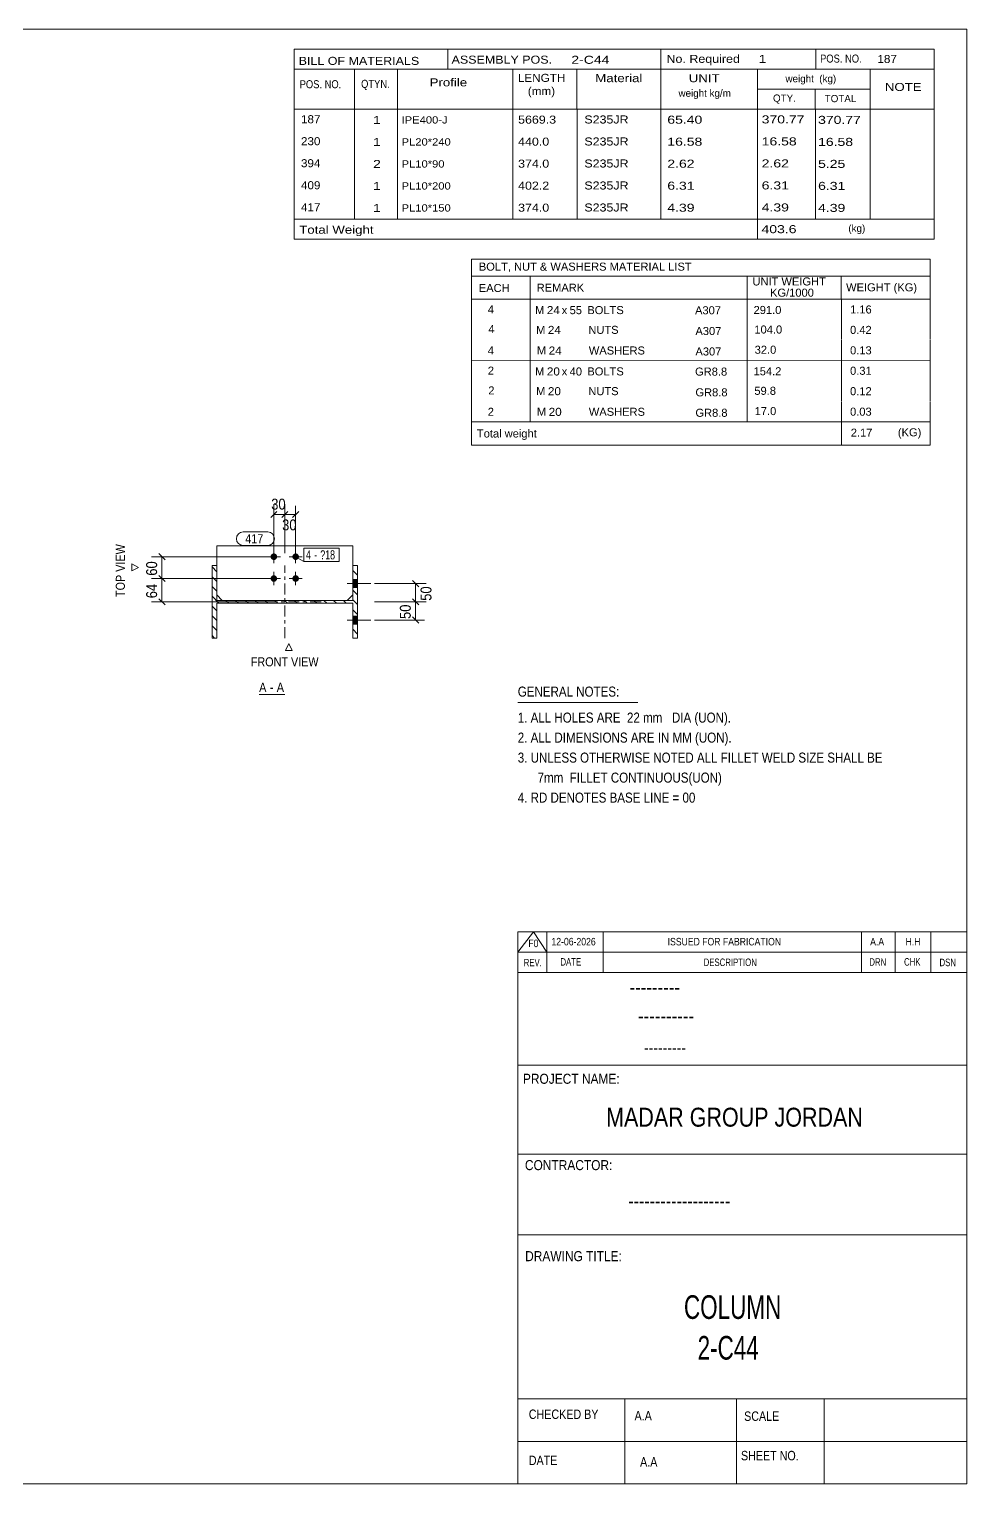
# Model space of a CAD drawing. Header units: millimetres. Extents: x 2 to 579, y 1 to 405.
# Drawn here: x 321.1 to 579, y 5 to 405 of the extents above; entities that cross this region are included whole.
import ezdxf

# ---------------------------------------------------------------- set-up
doc = ezdxf.new("R2010")
doc.units = ezdxf.units.MM
for name, pattern in [('XKITLINE00', [0]), ('XKITLINE01', [4, 1, -1, 1, -1]), ('XKITLINE03', [6, 3, -1, 1, -1])]:
    doc.linetypes.add(name, pattern=pattern)
for name, color, linetype, lineweight in [('Bolt', 3, 'Continuous', 0), ('BoltMark', 7, 'Continuous', 0), ('Dimensions', 7, 'Continuous', 0), ('DrawingSheet', 5, 'Continuous', 0), ('OtherObjectType', 7, 'Continuous', 0), ('Part', 2, 'Continuous', 0), ('PartMark', 7, 'Continuous', 0)]:
    doc.layers.add(name, color=color, linetype=linetype, lineweight=lineweight)
doc.styles.add('@ARIAL_UNICODE_MS_BOLD', font='ARIAL.TTF')
doc.styles.add('ARIAL', font='ARIAL.TTF')
doc.styles.add('ARIAL_NARROW', font='ARIALN.TTF')
doc.styles.add('COMIC_SANS_MS_BOLD', font='COMICBD.TTF')
doc.styles.add('SWIS721_EX_BT', font='ARIAL.TTF')
doc.styles.add('SWISSE', font='ARIAL.TTF')

# ---------------------------------------------------------------- blocks, each defined once
blk = doc.blocks.new('*A1')
at = {"layer": 'Part', "color": 7, "linetype": 'XKITLINE00', "lineweight": 0}
for p, q in [((372.72, 255.82), (371.42, 257.12)), ((411.42, 254.84), (410.12, 256.14)), ((411.42, 257.53), (411.42, 257.53)), ((411.42, 257.53), (411.42, 257.53)), ((372.72, 253.13), (371.42, 254.43)), ((411.42, 252.14), (410.12, 253.44)), ((372.72, 250.43), (371.42, 251.73)), ((373.33, 247.13), (371.42, 249.04)), ((411.42, 249.45), (410.12, 250.75)), ((411.42, 246.76), (410.12, 248.06)), ((372.72, 245.05), (371.42, 246.35)), ((376.02, 247.13), (375.22, 247.93)), ((378.72, 247.13), (377.92, 247.93)), ((381.41, 247.13), (380.61, 247.93)), ((384.11, 247.13), (383.31, 247.93)), ((386.8, 247.13), (386, 247.93)), ((389.5, 247.13), (388.7, 247.93)), ((392.19, 247.13), (391.39, 247.93)), ((394.88, 247.13), (394.08, 247.93)), ((397.58, 247.13), (396.78, 247.93)), ((400.27, 247.13), (399.47, 247.93)), ((402.97, 247.13), (402.17, 247.93)), ((405.66, 247.13), (404.86, 247.93)), ((408.35, 247.13), (407.55, 247.93)), ((411.42, 244.06), (410.12, 245.36)), ((372.72, 242.35), (371.42, 243.65)), ((372.72, 239.66), (371.42, 240.96)), ((411.42, 241.37), (410.12, 242.67)), ((372.15, 237.53), (371.42, 238.26)), ((411.42, 238.67), (410.12, 239.97))]:
    blk.add_line(p, q, dxfattribs=at)
blk = doc.blocks.new('*A24')
at = {"layer": 'Bolt'}
for points in [[(410.12, 253.63), (411.42, 253.63), (411.42, 251.43), (410.12, 251.43)], [(410.12, 243.63), (411.42, 243.63), (411.42, 241.43), (410.12, 241.43)]]:
    blk.add_hatch(color=3, dxfattribs=at).paths.add_polyline_path(points, flags=17)
at = {"layer": 'Bolt', "color": 3, "linetype": 'XKITLINE00', "lineweight": 0}
for p, q in [((408.62, 252.53), (415.12, 252.53)), ((410.12, 253.63), (411.42, 253.63)), ((410.12, 251.43), (411.42, 251.43)), ((408.62, 242.53), (415.12, 242.53)), ((410.12, 243.63), (411.42, 243.63)), ((410.12, 241.43), (411.42, 241.43))]:
    blk.add_line(p, q, dxfattribs=at)
blk = doc.blocks.new('*A25')
at = {"layer": 'Bolt'}
for points in [[(389.32, 259.89), (389.32, 259.84), (389.31, 259.8), (389.31, 259.76), (389.3, 259.71), (389.29, 259.67), (389.27, 259.63), (389.26, 259.59), (389.24, 259.55), (389.22, 259.51), (389.2, 259.47), (389.17, 259.43), (389.15, 259.4), (389.12, 259.36), (389.09, 259.33), (389.06, 259.3), (389.03, 259.27), (388.99, 259.24), (388.96, 259.21), (388.92, 259.18), (388.89, 259.16), (388.85, 259.14), (388.81, 259.12), (388.77, 259.1), (388.73, 259.09), (388.69, 259.07), (388.64, 259.06), (388.6, 259.05), (388.56, 259.04), (388.51, 259.04), (388.47, 259.03), (388.42, 259.03), (388.38, 259.03), (388.34, 259.04), (388.29, 259.04), (388.25, 259.05), (388.21, 259.06), (388.16, 259.07), (388.12, 259.09), (388.08, 259.1), (388.04, 259.12), (388, 259.14), (387.96, 259.16), (387.92, 259.18), (387.89, 259.21), (387.85, 259.24), (387.82, 259.27), (387.79, 259.3), (387.76, 259.33), (387.73, 259.36), (387.7, 259.4), (387.68, 259.43), (387.65, 259.47), (387.63, 259.51), (387.61, 259.55), (387.59, 259.59), (387.58, 259.63), (387.56, 259.67), (387.55, 259.71), (387.54, 259.76), (387.53, 259.8), (387.53, 259.84), (387.53, 259.89), (387.52, 259.93), (387.53, 259.98), (387.53, 260.02), (387.53, 260.07), (387.54, 260.11), (387.55, 260.15), (387.56, 260.19), (387.58, 260.24), (387.59, 260.28), (387.61, 260.32), (387.63, 260.36), (387.65, 260.4), (387.68, 260.43), (387.7, 260.47), (387.73, 260.5), (387.76, 260.54), (387.79, 260.57), (387.82, 260.6), (387.85, 260.63), (387.89, 260.66), (387.92, 260.68), (387.96, 260.7), (388, 260.73), (388.04, 260.75), (388.08, 260.76), (388.12, 260.78), (388.16, 260.79), (388.21, 260.81), (388.25, 260.82), (388.29, 260.82), (388.34, 260.83), (388.38, 260.83), (388.42, 260.83), (388.47, 260.83), (388.51, 260.83), (388.56, 260.82), (388.6, 260.82), (388.64, 260.81), (388.69, 260.79), (388.73, 260.78), (388.77, 260.76), (388.81, 260.75), (388.85, 260.73), (388.89, 260.7), (388.92, 260.68), (388.96, 260.66), (388.99, 260.63), (389.03, 260.6), (389.06, 260.57), (389.09, 260.54), (389.12, 260.5), (389.15, 260.47), (389.17, 260.43), (389.2, 260.4), (389.22, 260.36), (389.24, 260.32), (389.26, 260.28), (389.27, 260.24), (389.29, 260.19), (389.3, 260.15), (389.31, 260.11), (389.31, 260.07), (389.32, 260.02), (389.32, 259.98), (389.32, 259.93)], [(395.32, 259.89), (395.32, 259.84), (395.31, 259.8), (395.31, 259.76), (395.3, 259.71), (395.29, 259.67), (395.27, 259.63), (395.26, 259.59), (395.24, 259.55), (395.22, 259.51), (395.2, 259.47), (395.17, 259.43), (395.15, 259.4), (395.12, 259.36), (395.09, 259.33), (395.06, 259.3), (395.03, 259.27), (394.99, 259.24), (394.96, 259.21), (394.92, 259.18), (394.89, 259.16), (394.85, 259.14), (394.81, 259.12), (394.77, 259.1), (394.73, 259.09), (394.69, 259.07), (394.64, 259.06), (394.6, 259.05), (394.56, 259.04), (394.51, 259.04), (394.47, 259.03), (394.42, 259.03), (394.38, 259.03), (394.34, 259.04), (394.29, 259.04), (394.25, 259.05), (394.21, 259.06), (394.16, 259.07), (394.12, 259.09), (394.08, 259.1), (394.04, 259.12), (394, 259.14), (393.96, 259.16), (393.92, 259.18), (393.89, 259.21), (393.85, 259.24), (393.82, 259.27), (393.79, 259.3), (393.76, 259.33), (393.73, 259.36), (393.7, 259.4), (393.68, 259.43), (393.65, 259.47), (393.63, 259.51), (393.61, 259.55), (393.59, 259.59), (393.58, 259.63), (393.56, 259.67), (393.55, 259.71), (393.54, 259.76), (393.53, 259.8), (393.53, 259.84), (393.53, 259.89), (393.52, 259.93), (393.53, 259.98), (393.53, 260.02), (393.53, 260.07), (393.54, 260.11), (393.55, 260.15), (393.56, 260.19), (393.58, 260.24), (393.59, 260.28), (393.61, 260.32), (393.63, 260.36), (393.65, 260.4), (393.68, 260.43), (393.7, 260.47), (393.73, 260.5), (393.76, 260.54), (393.79, 260.57), (393.82, 260.6), (393.85, 260.63), (393.89, 260.66), (393.92, 260.68), (393.96, 260.7), (394, 260.73), (394.04, 260.75), (394.08, 260.76), (394.12, 260.78), (394.16, 260.79), (394.21, 260.81), (394.25, 260.82), (394.29, 260.82), (394.34, 260.83), (394.38, 260.83), (394.42, 260.83), (394.47, 260.83), (394.51, 260.83), (394.56, 260.82), (394.6, 260.82), (394.64, 260.81), (394.69, 260.79), (394.73, 260.78), (394.77, 260.76), (394.81, 260.75), (394.85, 260.73), (394.89, 260.7), (394.92, 260.68), (394.96, 260.66), (394.99, 260.63), (395.03, 260.6), (395.06, 260.57), (395.09, 260.54), (395.12, 260.5), (395.15, 260.47), (395.17, 260.43), (395.2, 260.4), (395.22, 260.36), (395.24, 260.32), (395.26, 260.28), (395.27, 260.24), (395.29, 260.19), (395.3, 260.15), (395.31, 260.11), (395.31, 260.07), (395.32, 260.02), (395.32, 259.98), (395.32, 259.93)], [(389.32, 253.89), (389.32, 253.84), (389.31, 253.8), (389.31, 253.76), (389.3, 253.71), (389.29, 253.67), (389.27, 253.63), (389.26, 253.59), (389.24, 253.55), (389.22, 253.51), (389.2, 253.47), (389.17, 253.43), (389.15, 253.4), (389.12, 253.36), (389.09, 253.33), (389.06, 253.3), (389.03, 253.27), (388.99, 253.24), (388.96, 253.21), (388.92, 253.18), (388.89, 253.16), (388.85, 253.14), (388.81, 253.12), (388.77, 253.1), (388.73, 253.09), (388.69, 253.07), (388.64, 253.06), (388.6, 253.05), (388.56, 253.04), (388.51, 253.04), (388.47, 253.03), (388.42, 253.03), (388.38, 253.03), (388.34, 253.04), (388.29, 253.04), (388.25, 253.05), (388.21, 253.06), (388.16, 253.07), (388.12, 253.09), (388.08, 253.1), (388.04, 253.12), (388, 253.14), (387.96, 253.16), (387.92, 253.18), (387.89, 253.21), (387.85, 253.24), (387.82, 253.27), (387.79, 253.3), (387.76, 253.33), (387.73, 253.36), (387.7, 253.4), (387.68, 253.43), (387.65, 253.47), (387.63, 253.51), (387.61, 253.55), (387.59, 253.59), (387.58, 253.63), (387.56, 253.67), (387.55, 253.71), (387.54, 253.76), (387.53, 253.8), (387.53, 253.84), (387.53, 253.89), (387.52, 253.93), (387.53, 253.98), (387.53, 254.02), (387.53, 254.07), (387.54, 254.11), (387.55, 254.15), (387.56, 254.19), (387.58, 254.24), (387.59, 254.28), (387.61, 254.32), (387.63, 254.36), (387.65, 254.4), (387.68, 254.43), (387.7, 254.47), (387.73, 254.5), (387.76, 254.54), (387.79, 254.57), (387.82, 254.6), (387.85, 254.63), (387.89, 254.66), (387.92, 254.68), (387.96, 254.7), (388, 254.73), (388.04, 254.75), (388.08, 254.76), (388.12, 254.78), (388.16, 254.79), (388.21, 254.81), (388.25, 254.82), (388.29, 254.82), (388.34, 254.83), (388.38, 254.83), (388.42, 254.83), (388.47, 254.83), (388.51, 254.83), (388.56, 254.82), (388.6, 254.82), (388.64, 254.81), (388.69, 254.79), (388.73, 254.78), (388.77, 254.76), (388.81, 254.75), (388.85, 254.73), (388.89, 254.7), (388.92, 254.68), (388.96, 254.66), (388.99, 254.63), (389.03, 254.6), (389.06, 254.57), (389.09, 254.54), (389.12, 254.5), (389.15, 254.47), (389.17, 254.43), (389.2, 254.4), (389.22, 254.36), (389.24, 254.32), (389.26, 254.28), (389.27, 254.24), (389.29, 254.19), (389.3, 254.15), (389.31, 254.11), (389.31, 254.07), (389.32, 254.02), (389.32, 253.98), (389.32, 253.93)], [(395.32, 253.89), (395.32, 253.84), (395.31, 253.8), (395.31, 253.76), (395.3, 253.71), (395.29, 253.67), (395.27, 253.63), (395.26, 253.59), (395.24, 253.55), (395.22, 253.51), (395.2, 253.47), (395.17, 253.43), (395.15, 253.4), (395.12, 253.36), (395.09, 253.33), (395.06, 253.3), (395.03, 253.27), (394.99, 253.24), (394.96, 253.21), (394.92, 253.18), (394.89, 253.16), (394.85, 253.14), (394.81, 253.12), (394.77, 253.1), (394.73, 253.09), (394.69, 253.07), (394.64, 253.06), (394.6, 253.05), (394.56, 253.04), (394.51, 253.04), (394.47, 253.03), (394.42, 253.03), (394.38, 253.03), (394.34, 253.04), (394.29, 253.04), (394.25, 253.05), (394.21, 253.06), (394.16, 253.07), (394.12, 253.09), (394.08, 253.1), (394.04, 253.12), (394, 253.14), (393.96, 253.16), (393.92, 253.18), (393.89, 253.21), (393.85, 253.24), (393.82, 253.27), (393.79, 253.3), (393.76, 253.33), (393.73, 253.36), (393.7, 253.4), (393.68, 253.43), (393.65, 253.47), (393.63, 253.51), (393.61, 253.55), (393.59, 253.59), (393.58, 253.63), (393.56, 253.67), (393.55, 253.71), (393.54, 253.76), (393.53, 253.8), (393.53, 253.84), (393.53, 253.89), (393.52, 253.93), (393.53, 253.98), (393.53, 254.02), (393.53, 254.07), (393.54, 254.11), (393.55, 254.15), (393.56, 254.19), (393.58, 254.24), (393.59, 254.28), (393.61, 254.32), (393.63, 254.36), (393.65, 254.4), (393.68, 254.43), (393.7, 254.47), (393.73, 254.5), (393.76, 254.54), (393.79, 254.57), (393.82, 254.6), (393.85, 254.63), (393.89, 254.66), (393.92, 254.68), (393.96, 254.7), (394, 254.73), (394.04, 254.75), (394.08, 254.76), (394.12, 254.78), (394.16, 254.79), (394.21, 254.81), (394.25, 254.82), (394.29, 254.82), (394.34, 254.83), (394.38, 254.83), (394.42, 254.83), (394.47, 254.83), (394.51, 254.83), (394.56, 254.82), (394.6, 254.82), (394.64, 254.81), (394.69, 254.79), (394.73, 254.78), (394.77, 254.76), (394.81, 254.75), (394.85, 254.73), (394.89, 254.7), (394.92, 254.68), (394.96, 254.66), (394.99, 254.63), (395.03, 254.6), (395.06, 254.57), (395.09, 254.54), (395.12, 254.5), (395.15, 254.47), (395.17, 254.43), (395.2, 254.4), (395.22, 254.36), (395.24, 254.32), (395.26, 254.28), (395.27, 254.24), (395.29, 254.19), (395.3, 254.15), (395.31, 254.11), (395.31, 254.07), (395.32, 254.02), (395.32, 253.98), (395.32, 253.93)]]:
    blk.add_hatch(color=3, dxfattribs=at).paths.add_polyline_path(points, flags=17)
at = {"layer": 'Bolt', "color": 3, "linetype": 'XKITLINE00', "lineweight": 0}
for p, q in [((388.42, 261.73), (388.42, 258.13)), ((394.42, 261.73), (394.42, 258.13)), ((386.62, 259.93), (390.22, 259.93)), ((392.62, 259.93), (396.22, 259.93)), ((386.62, 253.93), (390.22, 253.93)), ((388.42, 255.73), (388.42, 252.13)), ((392.62, 253.93), (396.22, 253.93)), ((394.42, 255.73), (394.42, 252.13))]:
    blk.add_line(p, q, dxfattribs=at)
blk = doc.blocks.new('*A26')
at = {"layer": 'Part', "color": 2, "linetype": 'XKITLINE00', "lineweight": 0}
for p, q in [((371.42, 237.53), (371.42, 257.53)), ((371.42, 257.53), (372.72, 257.53)), ((372.72, 257.53), (372.72, 247.93)), ((410.12, 247.93), (410.12, 257.53)), ((410.12, 257.53), (411.42, 257.53)), ((411.42, 257.53), (411.42, 237.53)), ((372.72, 247.93), (410.12, 247.93)), ((410.12, 247.13), (372.72, 247.13)), ((372.72, 247.13), (372.72, 237.53)), ((410.12, 237.53), (410.12, 247.13)), ((372.72, 237.53), (371.42, 237.53)), ((411.42, 237.53), (410.12, 237.53))]:
    blk.add_line(p, q, dxfattribs=at)
at = {"layer": 'Part', "color": 7, "linetype": 'XKITLINE03', "lineweight": 0}
for p, q in [((391.42, 237.53), (391.42, 257.53)), ((401.42, 247.53), (381.42, 247.53))]:
    blk.add_line(p, q, dxfattribs=at)
blk = doc.blocks.new('*A27')
at = {"layer": 'Part', "color": 2, "linetype": 'XKITLINE00', "lineweight": 0}
for p, q in [((372.72, 262.93), (372.72, 257.53)), ((372.72, 262.93), (410.12, 262.93)), ((410.12, 262.93), (410.12, 257.53)), ((372.72, 249.43), (374.22, 247.93)), ((410.12, 249.43), (408.62, 247.93))]:
    blk.add_line(p, q, dxfattribs=at)
at = {"layer": 'Part', "color": 7, "linetype": 'XKITLINE01', "lineweight": 0}
for p, q in [((372.72, 257.53), (372.72, 249.43)), ((410.12, 257.53), (410.12, 249.43)), ((374.22, 247.93), (408.62, 247.93))]:
    blk.add_line(p, q, dxfattribs=at)
blk = doc.blocks.new('*A28')
at = {"layer": 'DrawingSheet', "color": 5, "linetype": 'XKITLINE00', "lineweight": 0}
for p, q in [((579, 405), (5, 405)), ((5, 405), (5, 5)), ((579, 5), (579, 405)), ((5, 5), (579, 5))]:
    blk.add_line(p, q, dxfattribs=at)
at = {"layer": 'DrawingSheet', "color": 5, "style": 'ARIAL', "width": 0.85}
blk.add_text('Tekla structures', height=2, rotation=90, dxfattribs=at).set_placement((4.5, 5.5))
blk = doc.blocks.new('*A29')
at = {"layer": 'OtherObjectType', "color": 7, "linetype": 'XKITLINE00', "lineweight": 0}
for p, q in [((442.76, 341.75), (442.75, 330.75)), ((442.76, 341.75), (568.88, 341.75)), ((568.88, 341.75), (568.88, 330.75)), ((442.75, 337.1), (568.88, 337.1)), ((458.87, 337.11), (458.87, 330.75)), ((518.57, 337.11), (518.57, 330.75)), ((544.47, 337.09), (544.47, 330.75)), ((442.76, 330.72), (442.76, 325.22)), ((442.77, 330.75), (568.88, 330.75)), ((458.92, 330.75), (458.92, 325.13)), ((518.57, 330.75), (518.57, 325.13)), ((544.5, 330.75), (544.5, 325.25)), ((568.88, 330.75), (568.88, 325.25)), ((442.79, 325.13), (442.79, 319.52)), ((458.95, 325.13), (458.95, 319.51)), ((518.57, 325.13), (518.57, 319.51)), ((544.5, 325.13), (544.5, 319.63)), ((568.88, 325.13), (568.88, 319.63)), ((442.79, 319.5), (442.79, 313.93)), ((458.95, 319.51), (458.95, 313.89)), ((518.57, 319.51), (518.57, 313.89)), ((544.5, 319.51), (544.5, 313.9)), ((568.88, 319.51), (568.88, 313.9)), ((568.88, 313.9), (442.75, 313.93)), ((442.76, 313.86), (442.76, 308.36)), ((458.92, 313.89), (458.92, 308.27)), ((518.57, 313.89), (518.57, 308.27)), ((544.5, 313.89), (544.5, 308.39)), ((568.88, 313.89), (568.88, 308.39)), ((442.79, 308.27), (442.79, 302.66)), ((458.95, 308.27), (458.95, 302.66)), ((518.57, 308.27), (518.57, 302.66)), ((544.5, 308.27), (544.5, 302.77)), ((568.88, 308.27), (568.88, 302.77)), ((442.79, 302.64), (442.79, 297.07)), ((458.95, 302.65), (458.95, 297.04)), ((518.57, 302.66), (518.57, 297.04)), ((544.5, 302.65), (544.5, 297.05)), ((568.88, 302.65), (568.88, 297.04)), ((568.88, 297.04), (442.75, 297.07)), ((442.78, 297.04), (442.78, 290.63)), ((442.85, 297.03), (568.87, 297.04)), ((544.5, 297), (544.5, 290.59)), ((568.87, 297.01), (568.87, 290.59)), ((442.77, 290.59), (568.87, 290.59))]:
    blk.add_line(p, q, dxfattribs=at)
at = {"layer": 'OtherObjectType', "color": 7, "style": 'ARIAL_NARROW'}
for s, width, p in [('BOLT, NUT & WASHERS MATERIAL LIST', 1.211571, (444.79, 338.59)), ('UNIT WEIGHT', 1.211571, (520.03, 334.52)), ('EACH', 1.211571, (444.78, 332.72)), ('REMARK', 1.211571, (460.7, 332.81)), (' KG/1000', 1.211571, (524.02, 331.43)), ('WEIGHT (KG)', 1.211571, (545.78, 332.9)), ('4', 1.211571, (447.26, 326.85)), ('M', 1.211571, (460.26, 326.65)), ('24', 1.275, (463.5, 326.63)), ('x', 1.211571, (467.58, 326.63)), ('55', 1.211571, (469.76, 326.62)), ('BOLTS', 1.211571, (474.63, 326.64)), ('A307', 1.211571, (504.25, 326.59)), ('291.0', 1.211571, (520.34, 326.68)), ('1.16', 1.211571, (546.87, 326.81)), ('4', 1.211571, (447.4, 321.41)), ('M', 1.211571, (460.54, 321.21)), ('24', 1.275, (463.78, 321.19)), ('NUTS', 1.211571, (474.91, 321.21)), ('A307', 1.211571, (504.35, 320.89)), ('104.0', 1.211571, (520.56, 321.3)), ('0.42', 1.211571, (546.87, 321.19)), ('4', 1.211571, (447.24, 315.54)), ('M', 1.211571, (460.76, 315.54)), ('24', 1.275, (464, 315.52)), ('WASHERS', 1.211571, (475.04, 315.53)), ('A307', 1.211571, (504.35, 315.27)), ('32.0', 1.211571, (520.64, 315.74)), ('0.13', 1.211571, (546.87, 315.58)), ('2', 1.211571, (447.26, 310)), ('20', 1.275, (463.5, 309.77)), ('BOLTS', 1.211571, (474.63, 309.78)), ('154.2', 1.211571, (520.34, 309.82)), ('0.31', 1.211571, (546.87, 309.96)), ('M', 1.211571, (460.26, 309.79)), ('x', 1.211571, (467.58, 309.77)), ('40', 1.211571, (469.76, 309.76)), ('GR8.8', 1.211571, (504.25, 309.73)), ('2', 1.211571, (447.4, 304.55)), ('M', 1.211571, (460.54, 304.36)), ('20', 1.275, (463.78, 304.34)), ('NUTS', 1.211571, (474.91, 304.35)), ('GR8.8', 1.211571, (504.35, 304.03)), ('59.8', 1.211571, (520.56, 304.45)), ('0.12', 1.211571, (546.87, 304.34)), ('2', 1.211571, (447.24, 298.68)), ('M', 1.211571, (460.76, 298.68)), ('20', 1.275, (464, 298.66)), ('WASHERS', 1.211571, (475.04, 298.68)), ('GR8.8', 1.211571, (504.35, 298.41)), ('17.0', 1.211571, (520.64, 298.88)), ('0.03', 1.211571, (546.87, 298.72)), ('Total weight', 1.211571, (444.26, 292.71)), ('2.17', 1.211571, (547.07, 292.94)), ('(KG)', 1.211571, (560.02, 293.04))]:
    blk.add_text(s, height=2.2, dxfattribs=dict(at, width=width)).set_placement(p)
blk = doc.blocks.new('*A30')
at = {"layer": 'OtherObjectType', "color": 7, "linetype": 'XKITLINE00', "lineweight": 0}
blk.add_line((455.5, 219.82), (488.5, 219.82), dxfattribs=at)
at = {"layer": 'OtherObjectType', "color": 7, "style": 'ARIAL_NARROW', "width": 1.008832}
for s, p in [('GENERAL NOTES:', (455.5, 221.47)), ('1. ALL HOLES ARE  22 mm   DIA (UON).', (455.5, 214.32)), ('2. ALL DIMENSIONS ARE IN MM (UON).', (455.5, 208.82)), ('3. UNLESS OTHERWISE NOTED ALL FILLET WELD SIZE SHALL BE', (455.5, 203.32)), ('7mm  FILLET CONTINUOUS(UON)', (460.95, 197.82)), ('4. RD DENOTES BASE LINE = 00', (455.5, 192.32))]:
    blk.add_text(s, height=2.75, dxfattribs=at).set_placement(p)
blk = doc.blocks.new('*A31')
at = {"layer": 'OtherObjectType', "color": 7, "linetype": 'XKITLINE00', "lineweight": 0}
for p, q in [((455.5, 156.76), (579, 156.76)), ((455.5, 151.21), (459.82, 156.76)), ((455.5, 151.21), (455.5, 156.76)), ((459.82, 156.76), (463.53, 151.21)), ((463.53, 151.21), (463.53, 156.76)), ((478.97, 151.21), (478.97, 156.76)), ((549.98, 151.21), (549.98, 156.76)), ((559.24, 151.21), (559.24, 156.76)), ((569.12, 151.21), (569.12, 156.76)), ((579, 151.21), (579, 156.76)), ((455.5, 151.21), (579, 151.21)), ((455.5, 145.65), (455.5, 151.21)), ((459.21, 151.21), (579, 151.21)), ((463.53, 145.65), (463.53, 151.21)), ((478.97, 145.65), (478.97, 151.21)), ((549.98, 145.65), (549.98, 151.21)), ((559.24, 145.65), (559.24, 151.21)), ((569.12, 145.65), (569.12, 151.21)), ((579, 145.65), (579, 151.21))]:
    blk.add_line(p, q, dxfattribs=at)
at = {"layer": 'OtherObjectType', "color": 7, "style": 'ARIAL_NARROW'}
for s, height, width, p in [('F0', 2.058, 1.008832, (458.4, 152.59)), ('12-06-2026', 2.058, 1.008832, (464.76, 153.06)), ('ISSUED FOR FABRICATION', 2.0583, 1.008832, (496.71, 153.06)), ('A.A', 2.058, 1.008832, (552.4, 153.06)), ('H.H', 2.058, 1.008832, (562.13, 153.06)), ('REV.', 2.058, 0.907949, (457.13, 147.31)), ('DATE', 2.058, 0.907949, (467.23, 147.5)), ('DESCRIPTION', 2.0583, 0.907949, (506.61, 147.39)), ('DRN', 2.058, 0.907949, (552.17, 147.47)), ('CHK', 2.058, 0.907949, (561.72, 147.5)), ('DSN', 2.058, 0.907949, (571.47, 147.35))]:
    blk.add_text(s, height=height, dxfattribs=dict(at, width=width)).set_placement(p)
blk = doc.blocks.new('*A33')
at = {"layer": 'OtherObjectType', "color": 2, "linetype": 'XKITLINE00', "lineweight": 0}
for p, q in [((455.5, 145.65), (579, 145.65)), ((455.5, 5), (455.5, 145.64)), ((578.98, 145.64), (579, 5)), ((579, 120.14), (455.5, 120.14)), ((455.5, 95.63), (579, 95.63)), ((579, 73.49), (455.5, 73.49)), ((579, 28.4), (455.5, 28.4)), ((484.94, 28.4), (484.94, 5)), ((515.62, 5), (515.62, 28.4)), ((539.75, 5), (539.75, 28.4)), ((579, 16.7), (455.5, 16.7)), ((579, 5), (455.5, 5))]:
    blk.add_line(p, q, dxfattribs=at)
at = {"layer": 'OtherObjectType', "color": 4, "style": '@ARIAL_UNICODE_MS_BOLD', "width": 0.85}
blk.add_text('---------', height=3.9, dxfattribs=at).set_placement((486.23, 139.59))
at = {"layer": 'OtherObjectType', "color": 7, "style": 'ARIAL', "width": 0.85}
for s, height, p in [('----------', 3.9, (488.56, 131.77)), ('---------', 3.25, (490.21, 123.31))]:
    blk.add_text(s, height=height, dxfattribs=at).set_placement(p)
at = {"layer": 'OtherObjectType', "color": 3, "width": 0.85}
for s, style, p in [('PROJECT NAME:', 'SWIS721_EX_BT', (456.92, 115.01)), ('CONTRACTOR:', 'SWISSE', (457.47, 91.27)), ('DRAWING TITLE:', 'SWIS721_EX_BT', (457.53, 66.24))]:
    blk.add_text(s, height=2.7618, dxfattribs=dict(at, style=style)).set_placement(p)
at = {"layer": 'OtherObjectType', "color": 7, "width": 0.85}
for s, height, p in [('MADAR GROUP JORDAN', 5.2, (479.79, 103.23)), ('CHECKED BY', 2.592, (458.53, 22.86)), ('A.A', 2.592, (487.61, 22.45)), ('SCALE', 2.592, (517.74, 22.33)), ('DATE', 2.592, (458.54, 10.16)), ('A.A', 2.592, (489.14, 9.76)), ('SHEET NO.', 2.592, (516.87, 11.49))]:
    blk.add_text(s, height=height, dxfattribs=at).set_placement(p)
at = {"layer": 'OtherObjectType', "color": 1}
for s, height, style, width, p in [('-------------------', 3.9, 'COMIC_SANS_MS_BOLD', 0.85, (485.87, 80.86)), ('COLUMN', 6.5, 'ARIAL', 0.68, (501.19, 50.37)), ('2-C44', 6.5, 'ARIAL', 0.68, (504.95, 39.17))]:
    blk.add_text(s, height=height, dxfattribs=dict(at, style=style, width=width)).set_placement(p)
blk = doc.blocks.new('*A34')
at = {"layer": 'OtherObjectType', "color": 7, "linetype": 'XKITLINE00', "lineweight": 0}
for p, q in [((393.98, 399.5), (569.98, 399.5)), ((393.98, 399.5), (393.98, 388.5)), ((436.26, 399.42), (436.26, 393.87)), ((494.85, 394), (494.85, 399.5)), ((537.43, 393.96), (537.43, 399.42)), ((569.98, 394), (569.98, 399.5)), ((393.98, 394), (569.98, 394)), ((410.64, 394), (410.64, 383)), ((422.4, 393.98), (422.4, 383.03)), ((454.12, 393.99), (454.13, 383)), ((471.78, 393.98), (471.78, 383)), ((494.85, 393.98), (494.85, 383)), ((521.43, 394), (521.43, 383)), ((552.42, 394), (552.42, 383)), ((569.98, 394), (569.98, 388.5)), ((393.98, 388.5), (393.98, 383)), ((521.45, 388.52), (552.45, 388.52)), ((537.28, 388.52), (537.28, 383)), ((569.98, 388.5), (569.98, 383)), ((393.98, 383), (569.98, 383)), ((393.98, 383), (393.98, 376.95)), ((410.63, 383), (410.63, 376.95)), ((422.44, 382.99), (422.44, 376.95)), ((454.12, 383), (454.11, 376.95)), ((471.79, 383), (471.79, 376.95)), ((494.87, 383), (494.87, 376.95)), ((521.44, 383), (521.44, 376.95)), ((537.33, 382.95), (537.33, 376.95)), ((552.43, 383), (552.43, 376.95)), ((569.98, 383), (569.98, 376.95)), ((393.98, 376.95), (393.98, 370.9)), ((410.63, 376.95), (410.63, 370.9)), ((422.44, 376.94), (422.44, 370.9)), ((454.12, 376.95), (454.11, 370.9)), ((471.79, 376.95), (471.79, 370.9)), ((494.87, 376.95), (494.87, 370.9)), ((521.44, 376.95), (521.44, 370.9)), ((537.33, 376.9), (537.33, 370.9)), ((552.43, 376.95), (552.43, 370.9)), ((569.98, 376.95), (569.98, 370.9)), ((393.98, 370.9), (393.98, 364.85)), ((410.63, 370.9), (410.63, 364.85)), ((422.44, 370.89), (422.44, 364.85)), ((454.12, 370.9), (454.11, 364.85)), ((471.79, 370.9), (471.79, 364.85)), ((494.87, 370.9), (494.87, 364.85)), ((521.44, 370.9), (521.44, 364.85)), ((537.33, 370.85), (537.33, 364.85)), ((552.43, 370.9), (552.43, 364.85)), ((569.98, 370.9), (569.98, 364.85)), ((393.98, 364.85), (393.98, 358.8)), ((410.63, 364.85), (410.63, 358.8)), ((422.44, 364.84), (422.44, 358.8)), ((454.12, 364.85), (454.11, 358.8)), ((471.79, 364.85), (471.79, 358.8)), ((494.87, 364.85), (494.87, 358.8)), ((521.44, 364.85), (521.44, 358.8)), ((537.33, 364.8), (537.33, 358.8)), ((552.43, 364.85), (552.43, 358.8)), ((569.98, 364.85), (569.98, 358.8)), ((393.98, 358.8), (393.98, 352.75)), ((410.63, 358.8), (410.63, 352.75)), ((422.44, 358.79), (422.44, 352.75)), ((454.12, 358.8), (454.11, 352.75)), ((471.79, 358.8), (471.79, 352.75)), ((494.87, 358.8), (494.87, 352.75)), ((521.44, 358.8), (521.44, 352.75)), ((537.33, 358.75), (537.33, 352.75)), ((552.43, 358.8), (552.43, 352.75)), ((569.98, 358.8), (569.98, 352.75)), ((393.98, 352.75), (569.98, 352.75)), ((393.98, 352.75), (393.98, 347.25)), ((521.44, 352.75), (521.44, 347.25)), ((569.98, 352.75), (569.98, 347.25)), ((393.98, 347.25), (569.98, 347.25))]:
    blk.add_line(p, q, dxfattribs=at)
at = {"layer": 'OtherObjectType', "color": 7, "style": 'ARIAL_NARROW'}
for s, height, width, p in [('BILL OF MATERIALS', 2.2, 1.36, (395.25, 395.16)), ('ASSEMBLY POS.', 2.2, 1.36, (437.3, 395.5)), ('2-C44', 2.2, 1.525501, (470.23, 395.46)), ('No. Required', 2.2, 1.36, (496.39, 395.72)), ('1', 2.2, 1.525501, (521.75, 395.72)), ('POS. NO.', 2.2, 1.02, (538.63, 395.79)), ('187', 2.2, 1.270501, (554.4, 395.69)), ('LENGTH', 2.2, 1.275, (455.54, 390.49)), ('Material', 2.2, 1.445, (476.81, 390.41)), ('UNIT', 2.2, 1.445, (502.52, 390.4)), ('weight  (kg)', 1.98, 1.19, (529.11, 390.39)), ('POS. NO.', 2.2, 1.02, (395.53, 388.74)), ('QTYN.', 2.2, 1.02, (412.42, 388.84)), ('Profile', 2.2, 1.445, (431.26, 389.25)), ('(mm)', 2.2, 1.275, (458.26, 386.86)), ('weight kg/m', 1.98, 1.19, (499.69, 386.4)), ('NOTE', 2.2, 1.445, (556.44, 387.99)), ('QTY.', 1.98, 1.19, (525.68, 385.03)), ('TOTAL', 1.98, 1.19, (539.9, 384.91)), ('187', 2.2, 1.270501, (395.89, 379.12)), ('1', 2.2, 1.525501, (415.71, 378.91)), ('IPE400-J', 1.98, 1.355501, (423.56, 379.04)), ('5669.3', 2.2, 1.355501, (455.59, 379.01)), ('S235JR', 2.2, 1.355501, (473.81, 379.05)), ('65.40', 2.2, 1.525501, (496.62, 378.99)), ('370.77', 2.2, 1.525501, (522.57, 379.07)), ('370.77', 2.2, 1.525501, (538.08, 378.94)), ('230', 2.2, 1.270501, (395.89, 373.07)), ('1', 2.2, 1.525501, (415.71, 372.86)), ('PL20*240', 1.98, 1.355501, (423.56, 372.99)), ('440.0', 2.2, 1.355501, (455.59, 372.96)), ('S235JR', 2.2, 1.355501, (473.81, 373)), ('16.58', 2.2, 1.525501, (496.62, 372.94)), ('16.58', 2.2, 1.525501, (522.57, 373.02)), ('16.58', 2.2, 1.525501, (538.08, 372.89)), ('394', 2.2, 1.270501, (395.89, 367.02)), ('2', 2.2, 1.525501, (415.71, 366.81)), ('PL10*90', 1.98, 1.355501, (423.56, 366.94)), ('374.0', 2.2, 1.355501, (455.59, 366.91)), ('S235JR', 2.2, 1.355501, (473.81, 366.95)), ('2.62', 2.2, 1.525501, (496.62, 366.89)), ('2.62', 2.2, 1.525501, (522.57, 366.97)), ('5.25', 2.2, 1.525501, (538.08, 366.84)), ('409', 2.2, 1.270501, (395.89, 360.97)), ('1', 2.2, 1.525501, (415.71, 360.76)), ('PL10*200', 1.98, 1.355501, (423.56, 360.89)), ('402.2', 2.2, 1.355501, (455.59, 360.86)), ('S235JR', 2.2, 1.355501, (473.81, 360.9)), ('6.31', 2.2, 1.525501, (496.62, 360.84)), ('6.31', 2.2, 1.525501, (522.57, 360.92)), ('6.31', 2.2, 1.525501, (538.08, 360.79)), ('417', 2.2, 1.270501, (395.89, 354.92)), ('1', 2.2, 1.525501, (415.71, 354.71)), ('PL10*150', 1.98, 1.355501, (423.56, 354.84)), ('374.0', 2.2, 1.355501, (455.59, 354.81)), ('S235JR', 2.2, 1.355501, (473.81, 354.85)), ('4.39', 2.2, 1.525501, (496.62, 354.79)), ('4.39', 2.2, 1.525501, (522.57, 354.87)), ('4.39', 2.2, 1.525501, (538.08, 354.74)), ('Total Weight', 2.2, 1.445, (395.4, 348.74)), ('403.6', 2.2, 1.525501, (522.52, 348.89)), ('(kg)', 1.98, 1.19, (546.4, 349.26))]:
    blk.add_text(s, height=height, dxfattribs=dict(at, width=width)).set_placement(p)
blk = doc.blocks.new('*A87')
at = {"layer": 'Dimensions', "color": 7, "linetype": 'XKITLINE00', "lineweight": 0}
for p, q in [((389.27, 272.38), (387.58, 270.68)), ((388.42, 260.93), (388.42, 274.38)), ((392.27, 272.38), (390.58, 270.68)), ((391.42, 260.93), (391.42, 274.38)), ((388.42, 271.53), (391.42, 271.53))]:
    blk.add_line(p, q, dxfattribs=at)
at = {"layer": 'Dimensions', "color": 3}
for p in [(388.42, 271.53), (391.42, 271.53)]:
    blk.add_point(p, dxfattribs=at)
at = {"layer": 'Dimensions', "color": 3, "style": 'ARIAL', "width": 0.85}
blk.add_text('30', height=3, dxfattribs=at).set_placement((387.7, 272.88))
blk = doc.blocks.new('*A88')
at = {"layer": 'Dimensions', "color": 7, "linetype": 'XKITLINE00', "lineweight": 0}
for p, q in [((392.27, 272.38), (390.58, 270.68)), ((391.42, 260.93), (391.42, 273.93)), ((395.27, 272.38), (393.58, 270.68)), ((394.42, 260.93), (394.42, 273.93)), ((391.42, 271.53), (394.42, 271.53))]:
    blk.add_line(p, q, dxfattribs=at)
at = {"layer": 'Dimensions', "color": 3}
for p in [(391.42, 271.53), (394.42, 271.53)]:
    blk.add_point(p, dxfattribs=at)
at = {"layer": 'Dimensions', "color": 3, "style": 'ARIAL', "width": 0.85}
blk.add_text('30', height=3, dxfattribs=at).set_placement((390.7, 267.18))
blk = doc.blocks.new('*A89')
at = {"layer": 'Dimensions', "color": 7, "linetype": 'XKITLINE00', "lineweight": 0}
for p, q in [((387.42, 253.93), (354.82, 253.93)), ((356.83, 254.78), (358.52, 253.08)), ((357.67, 247.53), (357.67, 253.93)), ((356.83, 248.38), (358.52, 246.68)), ((387.42, 247.53), (354.82, 247.53))]:
    blk.add_line(p, q, dxfattribs=at)
at = {"layer": 'Dimensions', "color": 3}
for p in [(357.67, 253.93), (357.67, 247.53)]:
    blk.add_point(p, dxfattribs=at)
at = {"layer": 'Dimensions', "color": 3, "style": 'ARIAL', "width": 0.85}
blk.add_text('64', height=3, rotation=90.0002, dxfattribs=at).set_placement((356.32, 248.51))
blk = doc.blocks.new('*A90')
at = {"layer": 'Dimensions', "color": 7, "linetype": 'XKITLINE00', "lineweight": 0}
for p, q in [((356.83, 260.78), (358.52, 259.08)), ((387.42, 259.93), (354.82, 259.93)), ((357.67, 253.93), (357.67, 259.93)), ((387.42, 253.93), (354.82, 253.93)), ((356.83, 254.78), (358.52, 253.08))]:
    blk.add_line(p, q, dxfattribs=at)
at = {"layer": 'Dimensions', "color": 3}
for p in [(357.67, 259.93), (357.67, 253.93)]:
    blk.add_point(p, dxfattribs=at)
at = {"layer": 'Dimensions', "color": 3, "style": 'ARIAL', "width": 0.85}
blk.add_text('60', height=3, rotation=90.0002, dxfattribs=at).set_placement((356.32, 254.71))
blk = doc.blocks.new('*A91')
at = {"layer": 'Dimensions', "color": 7, "linetype": 'XKITLINE00', "lineweight": 0}
for p, q in [((426.58, 248.38), (428.27, 246.68)), ((416.12, 247.53), (429.82, 247.53)), ((427.42, 242.53), (427.42, 247.53)), ((416.12, 242.53), (429.82, 242.53)), ((426.58, 243.38), (428.27, 241.68))]:
    blk.add_line(p, q, dxfattribs=at)
at = {"layer": 'Dimensions', "color": 3}
for p in [(427.42, 247.53), (427.42, 242.53)]:
    blk.add_point(p, dxfattribs=at)
at = {"layer": 'Dimensions', "color": 3, "style": 'ARIAL', "width": 0.85}
blk.add_text('50', height=3, rotation=90.0002, dxfattribs=at).set_placement((426.07, 242.81))
blk = doc.blocks.new('*A92')
at = {"layer": 'Dimensions', "color": 7, "linetype": 'XKITLINE00', "lineweight": 0}
for p, q in [((416.12, 252.53), (430.27, 252.53)), ((426.58, 253.38), (428.27, 251.68)), ((427.42, 247.53), (427.42, 252.53)), ((426.58, 248.38), (428.27, 246.68)), ((416.12, 247.53), (430.27, 247.53))]:
    blk.add_line(p, q, dxfattribs=at)
at = {"layer": 'Dimensions', "color": 3}
for p in [(427.42, 252.53), (427.42, 247.53)]:
    blk.add_point(p, dxfattribs=at)
at = {"layer": 'Dimensions', "color": 3, "style": 'ARIAL', "width": 0.85}
blk.add_text('50', height=3, rotation=90.0002, dxfattribs=at).set_placement((431.77, 247.81))
blk = doc.blocks.new('*A93')
at = {"layer": 'BoltMark', "color": 7, "linetype": 'XKITLINE00', "lineweight": 0}
for p, q in [((396.66, 262.3), (406.35, 262.3)), ((396.66, 258.6), (396.66, 262.3)), ((406.35, 258.6), (406.35, 262.3)), ((394.42, 259.93), (396.66, 258.6)), ((396.66, 258.6), (406.35, 258.6))]:
    blk.add_line(p, q, dxfattribs=at)
at = {"layer": 'BoltMark', "color": 3, "style": 'ARIAL_NARROW', "width": 0.85}
for s, p in [('4', (397.26, 259.2)), ('-', (399.53, 259.2)), ('?18', (401.19, 259.2))]:
    blk.add_text(s, height=2.5, dxfattribs=at).set_placement(p)
blk = doc.blocks.new('*A94')
at = {"layer": 'PartMark', "color": 7, "linetype": 'XKITLINE00', "lineweight": 0}
for p, q in [((379.97, 266.73), (386.74, 266.73)), ((379.97, 263.03), (386.74, 263.03))]:
    blk.add_line(p, q, dxfattribs=at)
for centre, start, end in [((379.97, 264.88), 90, 270), ((386.74, 264.88), 270, 90)]:
    blk.add_arc(centre, 1.85, start, end, dxfattribs=at)
at = {"layer": 'PartMark', "color": 3, "style": 'ARIAL', "width": 0.85}
blk.add_text('417', height=2.5, dxfattribs=at).set_placement((380.57, 263.63))
blk = doc.blocks.new('*A95')
at = {"layer": 'OtherObjectType', "color": 7, "linetype": 'XKITLINE00', "lineweight": 0}
for p, q in [((349.35, 256.07), (349.35, 257.95)), ((349.35, 257.95), (351.22, 257.01)), ((351.22, 257.01), (349.35, 256.07)), ((351.22, 257.01), (351.22, 257.01)), ((391.61, 234.16), (392.55, 236.03)), ((392.55, 236.03), (393.49, 234.16)), ((392.55, 236.03), (392.55, 236.03)), ((393.49, 234.16), (391.61, 234.16)), ((384.39, 222.03), (391.45, 222.03))]:
    blk.add_line(p, q, dxfattribs=at)
at = {"layer": 'OtherObjectType', "color": 7, "style": 'ARIAL', "width": 0.85}
blk.add_text('TOP VIEW', height=2.5, rotation=90, dxfattribs=at).set_placement((347.47, 248.86))
for s, p in [('FRONT VIEW', (382.09, 229.78)), ('A', (384.39, 222.78)), ('A', (389.23, 222.78)), ('-', (387.37, 222.78))]:
    blk.add_text(s, height=2.5, dxfattribs=at).set_placement(p)

msp = doc.modelspace()

# ---------------------------------------------------------------- block references
at = {"lineweight": 0}
for name in ['*A28', '*A34', '*A29', '*A87', '*A88', '*A94', '*A90', '*A27', '*A25', '*A93', '*A1', '*A26', '*A89', '*A24', '*A92', '*A91', '*A30', '*A31', '*A33']:
    msp.add_blockref(name, (0, 0), dxfattribs=at)
at = {"layer": 'OtherObjectType', "lineweight": 0}
msp.add_blockref('*A95', (0, 0), dxfattribs=at)

doc.saveas('drawing.dxf')
